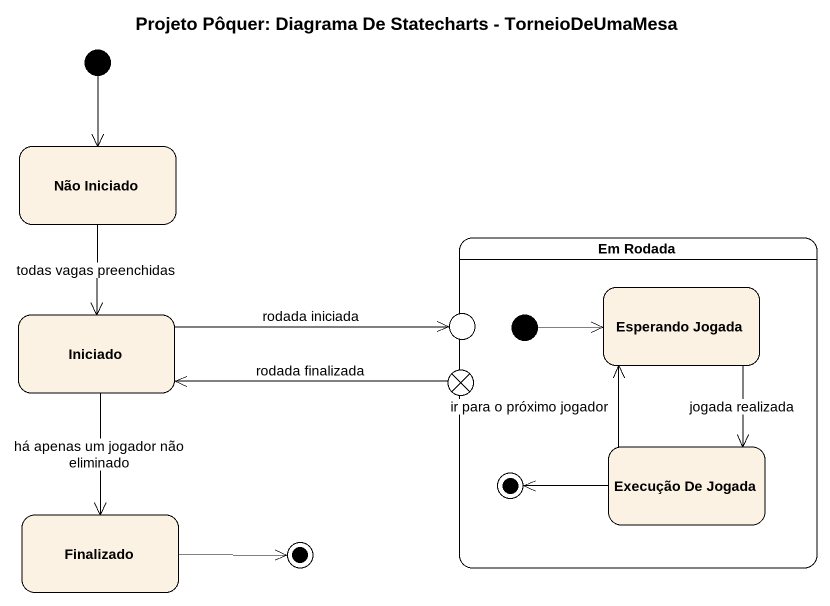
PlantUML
@startuml
title Projeto Pôquer: Diagrama De Statecharts - TorneioDeUmaMesa
hide empty description
state "Não Iniciado" as Não_Iniciado
state "Em Rodada" as Em_Rodada {
  state "Esperando Jogada" as Esperando_Jogada
  state "Execução De Jogada" as Execução_De_Jogada
  [*] -right-> Esperando_Jogada
  Execução_De_Jogada -left-> [*]
}
state Iniciado
state entry1 <<choice>>
state exit1 <<choice>>
state Finalizado
[*] --> Não_Iniciado
Não_Iniciado --> Iniciado : todas vagas preenchidas
Iniciado -right-> entry1 : rodada iniciada
Iniciado --> Finalizado : há apenas um jogador não eliminado
Esperando_Jogada --> Execução_De_Jogada : jogada realizada
exit1 -left-> Iniciado : rodada finalizada
Execução_De_Jogada -up-> Esperando_Jogada : ir para o próximo jogador
Finalizado -right-> [*]
@enduml
